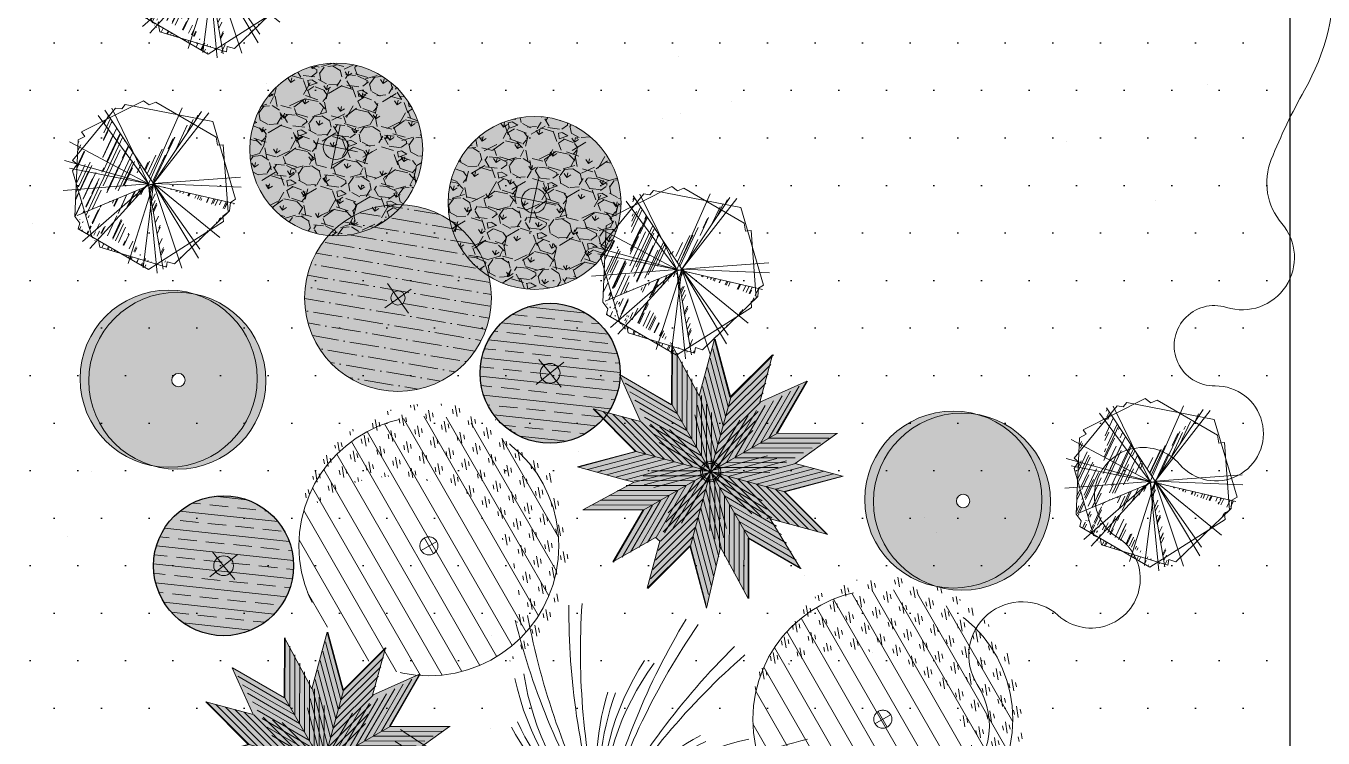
# Model space of a CAD drawing. Header units: metres. Extents: x 16.9 to 32.2, y 6.4 to 18.1.
# Drawn here: x 22.757 to 27.019, y 11.042 to 13.383 of the extents above; entities that cross this region are included whole.
import ezdxf

# ---------------------------------------------------------------- set-up
doc = ezdxf.new("R2010")
doc.units = ezdxf.units.M
doc.header["$MEASUREMENT"] = 0
doc.linetypes.add('ARBOLADO$0$DASHED2', pattern=[0.375, 0.25, -0.125])
for name, color, linetype in [('AG-TRANSPORT', 8, 'Continuous'), ('P.PALMA', 135, 'Continuous'), ('vegetacion Canteros', 253, 'Continuous')]:
    doc.layers.add(name, color=color, linetype=linetype)
doc.layers.add('Auxiliar', color=45, linetype='Continuous', plot=False)
doc.layers.add('Bloques vegetacion', color=7, linetype='Continuous', lineweight=5)

# ---------------------------------------------------------------- blocks, each defined once
blk = doc.blocks.new('Panicum')
at = {"layer": 'Bloques vegetacion', "lineweight": 5, "true_color": 0x5e762d}
h = blk.add_hatch(dxfattribs=at)
h.set_pattern_fill('GOST_GLASS', color=77, scale=0.0242217934268993, angle=25)
h.set_pattern_definition([(69.99999999999994, (3942.367858865039, 1755.615188993603), (0.1862722908295845, 0.08686019571591035), [0.1211089671344966, -0.1695525539882951]), (69.99999999999994, (3942.414426928911, 1755.636904037913), (0.1862722908295845, 0.08686019571591035), [0.0484435868537986, -0.2422179342689931]), (69.99999999999994, (3942.346143817875, 1755.661757057476), (0.1862722908295845, 0.08686019571591035), [0.0484435868537986, -0.2422179342689931])])
edge = h.paths.add_edge_path()
edge.add_arc((3942.371211576842, 1757.141910168416), 0.01328897156895428, 255.386764281719, 284.3615905254169, ccw=False)
edge.add_arc((3942.378044658068, 1755.608340151533), 1.520745043098571, 90.38376406029795, 180.5561672989142)
edge.add_arc((3942.293857761888, 1755.551688383225), 1.437097166300651, 178.3296384564556, 322.8140084693816)
edge.add_arc((3942.986322692375, 1755.940741778142), 1.336548460761641, 117.24248925186251, 289.78627328346886, ccw=False)
h = blk.add_hatch(dxfattribs=at)
h.set_pattern_fill('ANSI31', color=77, scale=0.063741561649735, angle=45)
h.set_pattern_definition([(90, (3942.367858865039, 1755.615188993603), (-0.2023794582379087, 5.10341461796392e-17), [])])
edge = h.paths.add_edge_path()
edge.add_arc((3942.367858865039, 1755.615188993603), 1.394346661090072, 0, 360)
at = {"layer": 'Bloques vegetacion', "linetype": 'ARBOLADO$0$DASHED2', "lineweight": 5, "ltscale": 10, "true_color": 0x5e762d}
h = blk.add_hatch(color=77, dxfattribs=at)
h.dxf.hatch_style = 1
edge = h.paths.add_edge_path()
edge.add_arc((3942.367858865039, 1755.615188993603), 0.09686213419674858, -2.544443745170813e-14, 360)
at = {"layer": 'Bloques vegetacion', "color": 77, "linetype": 'ARBOLADO$0$DASHED2', "lineweight": 5, "ltscale": 10, "true_color": 0x5e762d}
for points in [[(3942.367858863897, 1755.712051127687), (3942.367858865039, 1755.518326858663)], [(3942.464720997696, 1755.615188993032), (3942.270996730099, 1755.615188993318)]]:
    blk.add_lwpolyline(points, dxfattribs=at)
for radius in [1.394346661090072, 0.09686213419674858]:
    blk.add_circle((3942.367858865039, 1755.615188993603), radius, dxfattribs=at)
blk = doc.blocks.new('eragrostis.')
at = {"lineweight": 5, "true_color": 0x8ca72a, "transparency": 33554495}
h = blk.add_hatch(color=65, dxfattribs=at)
h.dxf.hatch_style = 1
h.paths.add_polyline_path([(47.9538485847498, 17.64802955114691), (48.1251703190992, 17.54911690170231), (47.9538485847498, 17.45020425225758), (48.12177494811186, 17.43275996465098), (48.00814239138561, 17.31912740792471), (48.19922695667636, 17.37032836288035), (48.14802600172028, 17.17924379758974), (48.28438506979201, 17.31560286566134), (48.27910284605318, 17.12494999095393), (48.37801549549803, 17.29627172530335), (48.47692814494288, 17.12494999095393), (48.49437243254898, 17.29287635431601), (48.60800498927573, 17.17924379758974), (48.5568040343197, 17.37032836288035), (48.74788859961045, 17.31912740792471), (48.6342560428842, 17.43275996465098), (48.61152953153872, 17.45548647599631), (48.80218240624626, 17.45020425225758), (48.63086067189686, 17.54911690170231), (48.80218240624626, 17.64802955114691), (48.64148170339666, 17.64802955114691), (48.6342560428842, 17.66547383875338), (48.74788859961045, 17.77910639547978), (48.5568040343197, 17.72790544052411), (48.61184792767491, 17.93333204717075), (48.471645921204, 17.78263093774312), (48.47692814494288, 17.97328381245044), (48.37801549549803, 17.80196207810101), (48.27910284605318, 17.97328381245044), (48.28438506979201, 17.78263093774312), (48.14802600172028, 17.91899000581475), (48.19922695667636, 17.72790544052411), (48.00814239138561, 17.77910639547978), (48.12177494811186, 17.66547383875338)])
at = {"color": 65, "lineweight": 5, "true_color": 0x8ca72a}
for p, q in [((48.37617957553385, 17.80337082903683), (48.27726692608901, 17.97469256338626)), ((48.37617957553385, 17.77123068846694), (48.27726692608901, 17.94255242281637)), ((48.37617957553385, 17.80337082903683), (48.47509222497871, 17.97469256338626)), ((48.37617957553385, 17.77123068846694), (48.47509222497871, 17.94255242281637)), ((48.19739103671218, 17.72931419145993), (48.14619008175611, 17.92039875675057)), ((48.37617957553385, 17.73909054789707), (48.27726692608901, 17.9104122822465)), ((48.37617957553385, 17.73909054789707), (48.47509222497871, 17.9104122822465)), ((48.55496811435553, 17.72931419145993), (48.60616906931156, 17.92039875675057)), ((48.22011754805711, 17.70658768011472), (48.16891659310159, 17.89767224540524)), ((48.24284405940259, 17.68386116876952), (48.19164310444677, 17.87494573406003)), ((48.37617957553385, 17.70695040732718), (48.27726692608901, 17.87827214167661)), ((48.37617957553385, 17.70695040732718), (48.47509222497871, 17.87827214167661)), ((48.50951509166512, 17.68386116876952), (48.56071604662095, 17.87494573406003)), ((48.53224160301055, 17.70658768011472), (48.58344255796612, 17.89767224540524)), ((48.26557057074751, 17.66113465742419), (48.2143696157922, 17.85221922271471)), ((48.288297082093, 17.63840814607886), (48.23709612713743, 17.8294927113695)), ((48.37617957553385, 17.67481026675732), (48.27726692608901, 17.84613200110672)), ((48.37617957553385, 17.64267012618743), (48.27726692608901, 17.81399186053673)), ((48.37617957553385, 17.67481026675732), (48.47509222497871, 17.84613200110672)), ((48.37617957553385, 17.64267012618743), (48.47509222497871, 17.81399186053673)), ((48.46406206897472, 17.63840814607886), (48.51526302393024, 17.8294927113695)), ((48.48678858032014, 17.66113465742419), (48.53798953527546, 17.85221922271471)), ((48.19739103671218, 17.72931419145993), (48.00630647142144, 17.7805151464156)), ((48.31102359343823, 17.61568163473366), (48.25982263848291, 17.80676620002415)), ((48.37617957553385, 17.61052998561744), (48.27726692608901, 17.78185171996684)), ((48.33375010478365, 17.59295512338845), (48.28254914982784, 17.78403968867894)), ((48.37617957553385, 17.55052565263813), (48.37617957553385, 17.80337082903683)), ((48.37617957553385, 17.61052998561744), (48.47509222497871, 17.78185171996684)), ((48.41860904628406, 17.59295512338845), (48.46981000123983, 17.78403968867894)), ((48.44133555762949, 17.61568163473366), (48.49253651258481, 17.80676620002415)), ((48.55496811435553, 17.72931419145993), (48.74605267964628, 17.7805151464156)), ((48.22011754805711, 17.70658768011472), (48.02903298276637, 17.75778863507027)), ((48.24284405940259, 17.68386116876952), (48.05175949411185, 17.73506212372506)), ((48.37617957553385, 17.55052565263813), (48.19739103671218, 17.72931419145993)), ((48.37617957553385, 17.57838984504755), (48.27726692608901, 17.74971157939697)), ((48.35647661612884, 17.5702286120431), (48.30527566117332, 17.76131317733364)), ((48.37920312747431, 17.54750210069779), (48.32800217251825, 17.73858666598841)), ((48.3731560235934, 17.54750210069779), (48.42435697854942, 17.73858666598841)), ((48.37617957553385, 17.57838984504755), (48.47509222497871, 17.74971157939697)), ((48.37617957553385, 17.55052565263813), (48.55496811435553, 17.72931419145993)), ((48.39588253493883, 17.5702286120431), (48.4470834898944, 17.76131317733364)), ((48.50951509166512, 17.68386116876952), (48.70059965695587, 17.73506212372506)), ((48.53224160301055, 17.70658768011472), (48.72332616830135, 17.75778863507027)), ((48.26557057074751, 17.66113465742419), (48.07448600545703, 17.71233561237986)), ((48.288297082093, 17.63840814607886), (48.09721251680246, 17.68960910103453)), ((48.37617957553385, 17.54624970447766), (48.27726692608901, 17.71757143882696)), ((48.37617957553385, 17.54624970447766), (48.47509222497871, 17.71757143882696)), ((48.46406206897472, 17.63840814607886), (48.65514663426526, 17.68960910103453)), ((48.48678858032014, 17.66113465742419), (48.67787314561069, 17.71233561237986)), ((48.12333439913503, 17.55052565263813), (47.95201266478563, 17.64943830208273)), ((48.15547453970466, 17.55052565263813), (47.98415280535572, 17.64943830208273)), ((48.18761468027501, 17.55052565263813), (48.01629294592536, 17.64943830208273)), ((48.2197548208449, 17.55052565263813), (48.0484330864955, 17.64943830208273)), ((48.25189496141479, 17.55052565263813), (48.08057322706514, 17.64943830208273)), ((48.28403510198468, 17.55052565263813), (48.11271336763523, 17.64943830208273)), ((48.31102359343823, 17.61568163473366), (48.11993902814768, 17.6668825896892)), ((48.33375010478365, 17.59295512338845), (48.14266553949317, 17.644156078344)), ((48.31617524255457, 17.55052565263813), (48.14485350820487, 17.64943830208273)), ((48.34831538312441, 17.55052565263813), (48.17699364877501, 17.64943830208273)), ((48.3804555236943, 17.55052565263813), (48.20913378934465, 17.64943830208273)), ((48.37190362737341, 17.55052565263813), (48.54322536172307, 17.64943830208273)), ((48.40404376794331, 17.55052565263813), (48.57536550229266, 17.64943830208273)), ((48.41860904628406, 17.59295512338845), (48.60969361157455, 17.644156078344)), ((48.43618390851314, 17.55052565263813), (48.6075056428628, 17.64943830208273)), ((48.44133555762949, 17.61568163473366), (48.63242012292003, 17.6668825896892)), ((48.46832404908304, 17.55052565263813), (48.63964578343248, 17.64943830208273)), ((48.50046418965292, 17.55052565263813), (48.67178592400258, 17.64943830208273)), ((48.53260433022282, 17.55052565263813), (48.70392606457222, 17.64943830208273)), ((48.5647444707927, 17.55052565263813), (48.73606620514236, 17.64943830208273)), ((48.59688461136304, 17.55052565263813), (48.768206345712, 17.64943830208273)), ((48.62902475193269, 17.55052565263813), (48.80034648628209, 17.64943830208273)), ((48.35647661612884, 17.5702286120431), (48.16539205083809, 17.62142956699879)), ((48.39588253493883, 17.5702286120431), (48.58696710022962, 17.62142956699879)), ((48.37920312747431, 17.54750210069779), (48.18811856218358, 17.59870305565346)), ((48.3731560235934, 17.54750210069779), (48.56424058888414, 17.59870305565346)), ((48.12333439913503, 17.55052565263813), (47.95201266478563, 17.4516130031934)), ((48.15547453970466, 17.55052565263813), (47.98415280535572, 17.4516130031934)), ((48.18761468027501, 17.55052565263813), (48.01629294592536, 17.4516130031934)), ((48.2197548208449, 17.55052565263813), (48.0484330864955, 17.4516130031934)), ((48.25189496141479, 17.55052565263813), (48.08057322706514, 17.4516130031934)), ((48.28403510198468, 17.55052565263813), (48.11271336763523, 17.4516130031934)), ((48.37617957553385, 17.55052565263813), (48.12333439913503, 17.55052565263813)), ((48.31617524255457, 17.55052565263813), (48.14485350820487, 17.4516130031934)), ((48.35647661612884, 17.530822693233), (48.16539205083809, 17.47962173827733)), ((48.34831538312441, 17.55052565263813), (48.17699364877501, 17.4516130031934)), ((48.37920312747431, 17.55354920457833), (48.18811856218358, 17.50234824962266)), ((48.37617957553385, 17.55052565263813), (48.19739103671218, 17.37173711381617)), ((48.3804555236943, 17.55052565263813), (48.20913378934465, 17.4516130031934)), ((48.37617957553385, 17.55480160079859), (48.27726692608901, 17.38347986644904)), ((48.37617957553385, 17.52266146022858), (48.27726692608901, 17.35133972587918)), ((48.35647661612884, 17.530822693233), (48.30527566117332, 17.33973812794251)), ((48.37920312747431, 17.55354920457833), (48.32800217251825, 17.36246463928772)), ((48.37190362737341, 17.55052565263813), (48.54322536172307, 17.4516130031934)), ((48.3731560235934, 17.55354920457833), (48.42435697854942, 17.36246463928772)), ((48.3731560235934, 17.55354920457833), (48.56424058888414, 17.50234824962266)), ((48.37617957553385, 17.55480160079859), (48.47509222497871, 17.38347986644904)), ((48.37617957553385, 17.55052565263813), (48.37617957553385, 17.29768047623917)), ((48.37617957553385, 17.55052565263813), (48.62902475193269, 17.55052565263813)), ((48.37617957553385, 17.55052565263813), (48.55496811435553, 17.37173711381617)), ((48.37617957553385, 17.52266146022858), (48.47509222497871, 17.35133972587918)), ((48.39588253493883, 17.530822693233), (48.4470834898944, 17.33973812794251)), ((48.39588253493883, 17.530822693233), (48.58696710022962, 17.47962173827733)), ((48.40404376794331, 17.55052565263813), (48.57536550229266, 17.4516130031934)), ((48.43618390851314, 17.55052565263813), (48.6075056428628, 17.4516130031934)), ((48.46832404908304, 17.55052565263813), (48.63964578343248, 17.4516130031934)), ((48.50046418965292, 17.55052565263813), (48.67178592400258, 17.4516130031934)), ((48.53260433022282, 17.55052565263813), (48.70392606457222, 17.4516130031934)), ((48.5647444707927, 17.55052565263813), (48.73606620514236, 17.4516130031934)), ((48.59688461136304, 17.55052565263813), (48.768206345712, 17.4516130031934)), ((48.62902475193269, 17.55052565263813), (48.80034648628209, 17.4516130031934)), ((48.31102359343823, 17.4853696705426), (48.11993902814768, 17.4341687155868)), ((48.33375010478365, 17.5080961818878), (48.14266553949317, 17.45689522693213)), ((48.31102359343823, 17.4853696705426), (48.25982263848291, 17.29428510525183)), ((48.37617957553385, 17.49052131965869), (48.27726692608901, 17.31919958530929)), ((48.33375010478365, 17.5080961818878), (48.28254914982784, 17.31701161659716)), ((48.37617957553385, 17.49052131965869), (48.47509222497871, 17.31919958530929)), ((48.41860904628406, 17.5080961818878), (48.46981000123983, 17.31701161659716)), ((48.41860904628406, 17.5080961818878), (48.60969361157455, 17.45689522693213)), ((48.44133555762949, 17.4853696705426), (48.49253651258481, 17.29428510525183)), ((48.44133555762949, 17.4853696705426), (48.63242012292003, 17.4341687155868)), ((48.26557057074751, 17.43991664785193), (48.07448600545703, 17.38871569289627)), ((48.288297082093, 17.46264315919726), (48.09721251680246, 17.4114422042416)), ((48.26557057074751, 17.43991664785193), (48.2143696157922, 17.24883208256142)), ((48.288297082093, 17.46264315919726), (48.23709612713743, 17.27155859390663)), ((48.37617957553385, 17.45838117908882), (48.27726692608901, 17.2870594447394)), ((48.37617957553385, 17.45838117908882), (48.47509222497871, 17.2870594447394)), ((48.46406206897472, 17.46264315919726), (48.51526302393024, 17.27155859390663)), ((48.46406206897472, 17.46264315919726), (48.65514663426526, 17.4114422042416)), ((48.48678858032014, 17.43991664785193), (48.67787314561069, 17.38871569289627)), ((48.48678858032014, 17.43991664785193), (48.53798953527546, 17.24883208256142)), ((48.22011754805711, 17.39446362516153), (48.02903298276637, 17.34326267020574)), ((48.24284405940259, 17.41719013650673), (48.05175949411185, 17.36598918155106)), ((48.22011754805711, 17.39446362516153), (48.16891659310159, 17.20337905987076)), ((48.24284405940259, 17.41719013650673), (48.19164310444677, 17.22610557121609)), ((48.37617957553385, 17.42624103851881), (48.27726692608901, 17.25491930416951)), ((48.37617957553385, 17.39410089794894), (48.27726692608901, 17.22277916359952)), ((48.37617957553385, 17.42624103851881), (48.47509222497871, 17.25491930416951)), ((48.37617957553385, 17.39410089794894), (48.47509222497871, 17.22277916359952)), ((48.50951509166512, 17.41719013650673), (48.70059965695587, 17.36598918155106)), ((48.50951509166512, 17.41719013650673), (48.56071604662095, 17.22610557121609)), ((48.53224160301055, 17.39446362516153), (48.72332616830135, 17.34326267020574)), ((48.53224160301055, 17.39446362516153), (48.58344255796612, 17.20337905987076)), ((48.19739103671218, 17.37173711381617), (48.00630647142144, 17.32053615886053)), ((48.19739103671218, 17.37173711381617), (48.14619008175611, 17.18065254852556)), ((48.37617957553385, 17.36196075737905), (48.27726692608901, 17.19063902302963)), ((48.37617957553385, 17.36196075737905), (48.47509222497871, 17.19063902302963)), ((48.55496811435553, 17.37173711381617), (48.74605267964628, 17.32053615886053)), ((48.55496811435553, 17.37173711381617), (48.60616906931156, 17.18065254852556)), ((48.37617957553385, 17.32982061680906), (48.27726692608901, 17.15849888245976)), ((48.37617957553385, 17.32982061680906), (48.47509222497871, 17.15849888245976)), ((48.37617957553385, 17.29768047623917), (48.27726692608901, 17.12635874188975)), ((48.37617957553385, 17.29768047623917), (48.47509222497871, 17.12635874188975))]:
    blk.add_line(p, q, dxfattribs=at)
blk.add_lwpolyline([(47.9538485847498, 17.64802955114691), (48.1251703190992, 17.54911690170231), (47.9538485847498, 17.45020425225758), (48.12177494811186, 17.43275996465098), (48.00814239138561, 17.31912740792471), (48.19922695667636, 17.37032836288035), (48.14802600172028, 17.17924379758974), (48.28438506979201, 17.31560286566134), (48.27910284605318, 17.12494999095393), (48.37801549549803, 17.29627172530335), (48.47692814494288, 17.12494999095393), (48.49437243254898, 17.29287635431601), (48.60800498927573, 17.17924379758974), (48.5568040343197, 17.37032836288035), (48.74788859961045, 17.31912740792471), (48.6342560428842, 17.43275996465098), (48.61152953153872, 17.45548647599631), (48.80218240624626, 17.45020425225758), (48.63086067189686, 17.54911690170231), (48.80218240624626, 17.64802955114691), (48.64148170339666, 17.64802955114691), (48.6342560428842, 17.66547383875338), (48.74788859961045, 17.77910639547978), (48.5568040343197, 17.72790544052411), (48.61184792767491, 17.93333204717075), (48.471645921204, 17.78263093774312), (48.47692814494288, 17.97328381245044), (48.37801549549803, 17.80196207810101), (48.27910284605318, 17.97328381245044), (48.28438506979201, 17.78263093774312), (48.14802600172028, 17.91899000581475), (48.19922695667636, 17.72790544052411), (48.00814239138561, 17.77910639547978), (48.12177494811186, 17.66547383875338), (47.9538485847498, 17.64802955114691)], dxfattribs=at)
at = {"layer": 'Auxiliar', "color": 65, "lineweight": 5, "true_color": 0x8ca72a}
for points in [[(48.37617957553385, 17.62903212760767), (48.37617957553385, 17.47201917766858)], [(48.45468605050338, 17.5505256526381), (48.29767310056429, 17.5505256526381)]]:
    blk.add_lwpolyline(points, dxfattribs=at)
at = {"layer": 'P.PALMA', "color": 65, "lineweight": 5, "true_color": 0x8ca72a}
for points in [[(48.37617957553385, 17.62903212760769), (48.37617957553385, 17.47201917766861)], [(48.45468605050343, 17.55052565263813), (48.29767310056429, 17.55052565263813)]]:
    blk.add_lwpolyline(points, dxfattribs=at)
for radius in [0.03317521608934235, 0.02704054952936971]:
    blk.add_circle((48.37617957553385, 17.55052565263813), radius, dxfattribs=at)
blk = doc.blocks.new('Salvia farinácea')
at = {"lineweight": 5, "true_color": 0x93278f, "transparency": 33554470}
h = blk.add_hatch(color=217, dxfattribs=at)
h.dxf.hatch_style = 1
h.paths.add_polyline_path([(3600.242586741799, 1739.515457079313, 1), (3599.384696546176, 1739.515457079313, 1)])
at = {"layer": 'Bloques vegetacion', "lineweight": 5, "true_color": 0x93278f}
h = blk.add_hatch(dxfattribs=at)
h.set_pattern_fill('GRAVEL', color=217, scale=0.01, angle=138.2262794862488)
h.set_pattern_definition([(6.239066986248813, (-0.3056009267632653, -0.06759562087467917), (3.038339714694783, 0.3511577681164912), [0.034172144, -3.3830483639565]), (323.1960204862488, (-0.2716311204498233, -0.0638818816502269), (-2.442354814762561, 1.841120028353752), [0.058640472, -5.8054048893524]), (270.7367265862488, (-0.2246783096833303, -0.09901215863640939), (-0.03294916133777814, 3.775837702122026), [0.04134815200000001, -4.093472279409999]), (45.49996848624871, (-0.1084980855595001, -0.1176478534862553), (-3.573676161347183, -3.619358326253144), [0.05340045200000001, -5.2866437425738]), (71.05993366624877, (-0.07106920013703137, -0.07955998486602785), (-1.083405898258309, -3.119204331174574), [0.05236337000000001, -5.1839807745344]), (135.4999684862488, (-0.05407313052571296, -0.03003157263862833), (3.619358326253144, -3.573676161347184), [0.05340045200000001, -5.2866437425738]), (175.9205199562488, (-0.09216099914594042, 0.007397312783840419), (4.154694772942832, -0.3054756024300891), [0.07061936599999999, -6.991311531424701]), (210.4816078562488, (-0.1626013817502772, 0.01242118564794081), (-5.048672136152438, -2.982941109314337), [0.066671952, -6.6005256601905]), (259.6558451062488, (-0.2200587599015631, -0.02139895769859361), (-0.684332673126766, -3.816270010427896), [0.05358129999999999, -5.3045545698712]), (313.4626377862488, (-0.229679849638236, -0.07410945601039948), (-1.914501507747427, 2.050764729761075), [0.061171328, -2.997393695]), (0.6237172862488016, (-0.1876012487689358, -0.1185089982251806), (4.134478618806903, 0.05316531414892189), [0.07910779200000001, -7.8316772512177]), (277.0403543162488, (-0.294340211788065, 0.05176668933355741), (0.3107254599331639, -2.321057881343716), [0.02700045399999999, -2.6730565824344]), (309.6955138862488, (-0.2910307956459459, 0.02496970135359441), (-2.124146198031916, 2.578618027042508), [0.051368198, -5.085463899704]), (3.226279486248735, (-0.2582214600052444, -0.01455563096399397), (0.1692123812786621, 0.1894285353953222), [0.035920934, -0.3232893108428]), (341.4248699962488, (-0.2652669482810106, -0.0491319219009357), (-1.28556743950029, 0.4672048356921022), [0.019344132, -1.915062236889399]), (70.02768897624878, (-0.2469305793649799, -0.05529393252858182), (-0.3182086083891959, -0.7374979874867572), [0.027356562, -1.340475299]), (169.1900360162488, (-0.2375864826529275, -0.02958258373790555), (-0.9067103687385272, 0.1287800730785442), [0.044431966, -1.436629815291]), (299.7913306662488, (-0.2812298772773013, -0.02124929473168602), (-0.2096446895395875, 0.527853297941573), [0.032128714, -0.7710898116827999]), (154.6158198202488, (-0.1370620288357034, -0.1534371136701966), (-2.401922497789009, 1.12383820660054), [0.04500880000000001, -4.455882667253901]), (208.5724554262488, (-0.1777254989168374, -0.1341424356225919), (2.619050335693674, 1.406864364147273), [0.037759894, -3.73822156782]), (71.42486999624877, (-0.3150723535330305, -0.05913500181074688), (-0.4672048356924218, -1.285567439501237), [0.03868800999999999, -1.8957183588894]), (121.8367391562488, (-0.3027483322777383, -0.0224622639786855), (1.386648210275194, -2.260409418875299), [0.04500880000000001, -4.455882667254]), (117.6702342662488, (-0.03215035244294277, -0.03599142172510784), (0.6087179144192054, -1.224918977183846), [0.04340351999999999, -2.126773431310601]), (73.00142008624881, (-0.0523061752294727, 0.00244827140319381), (-0.914193515503337, -2.929775796236098), [0.036367212, -3.600359338072]), (205.0276889762487, (-0.1477542576083374, 0.131985657397344), (-1.22491897714562, -0.6087179144961848), [0.03868801, -1.8957183588894]), (155.5803041262488, (-0.1828097031110661, 0.1156184053187201), (3.139420485346608, -1.442046814838379), [0.04257827400000001, -4.21523759802]), (207.6702342662488, (-0.05493427526463827, 0.04907159057080738), (1.22491897718808, 0.6087179144106989), [0.02170176, -2.148475191310601]), (239.5362119602488, (-0.1363885454846192, 0.1218329145206252), (-0.4874209897192748, -0.9269265228599178), [0.01295146, -1.2821994964526]), (304.1900360182488, (-0.1429548791945985, 0.1106693639380735), (-0.3990732249072397, 0.6970656792312002), [0.05236337000000001, -0.9949054589069001]), (324.2352854462488, (-0.1135297911794699, 0.06735546091257909), (-2.06349773531021, 1.502695277283047), [0.0485267, -4.8041364863337]), (81.91634701624882, (-0.2223573683378493, -0.01253401555232812), (-0.1489962271239193, -0.5480694520796213), [0.03663238799999999, -0.8791776359679999]), (131.3835060762488, (-0.2172061654160362, 0.0237343991974001), (-2.881860339333296, 3.2554675523767), [0.06395567599999999, -6.331600906503098]), (199.1716753862487, (-0.2594869278265028, 0.07172035057892075), (1.942200810541957, 0.6491502226220004), [0.026150824, -2.588939231811]), (228.2262794862488, (-0.2841874689113462, 0.06313240145727567), (0.02021615411665825, -0.3586409166739505), [0.01524, -0.23876]), (258.4827166462488, (-0.1148175919099231, 0.05828835722514702), (0.4267725275092796, 2.002849272851854), [0.035286696, -3.49339407732]), (186.2390669862488, (-0.1218630801856894, 0.02371206628820528), (-3.038339714695945, -0.3511577681058549), [0.068344288, -3.3488762199565]), (138.2262794862488, (-0.1898026928125734, 0.0162845878393007), (-0.3586409166739505, -0.02021615411665825), [0.06604, -0.18796]), (103.5311259862488, (-0.2390541120153525, 0.0602798069717487), (-0.7097986866357842, 3.018123560169461), [0.040160956, -3.975931672414]), (32.28088358624868, (-0.248450707301664, 0.09932598472355007), (0.8662780604996365, 0.5885017603177296), [0.03698290799999999, -1.8121650038772]), (345.8722548462488, (-0.2171838325068413, 0.1190774844277468), (5.291265985205042, -1.320749890710643), [0.06021451, -5.9612464422938]), (313.6523582262488, (-0.1587904781331763, 0.1043800232527146), (2.293358578860258, -2.389189492017587), [0.063702946, -6.306584645624])])
edge = h.paths.add_edge_path()
edge.add_arc((3599.813641643987, 1739.515457079313), 0.4289450978118172, 0, 360)
at = {"layer": 'Bloques vegetacion', "lineweight": 5, "true_color": 0xd19cc7}
h = blk.add_hatch(dxfattribs=at)
h.set_pattern_fill('GRASS', color=9, scale=0.005, angle=138.2262794862488)
h.set_pattern_definition([(228.2262794862488, (0, 0), (0.007147489831849749, -0.1267987120804588), [0.0238125, -0.1557926224]), (183.2262794862488, (0, 0), (0.007147489832700707, -0.126798712095555), [0.0238125, -0.1031875]), (273.2262794862488, (0, 0), (0.126798712095555, 0.007147489832700693), [0.0238125, -0.1031875])])
edge = h.paths.add_edge_path()
edge.add_arc((3599.813641643987, 1739.515457079313), 0.4289450978118172, 138.2262794862488, 498.2262794862488)
at = {"color": 215, "lineweight": 5, "true_color": 0xa953a0}
blk.add_circle((3599.813641643987, 1739.515457079313), 0.4289450978117202, dxfattribs=at)
at = {"layer": 'Bloques vegetacion', "color": 215, "lineweight": 5, "true_color": 0xa953a0}
for points in [[(3599.810685509201, 1739.503995521822), (3599.728553038387, 1739.57736266758)], [(3599.884052654959, 1739.586127992637), (3599.810685509201, 1739.503995521822)], [(3599.810685509201, 1739.503995521822), (3599.737318363445, 1739.421863051008)], [(3599.892817980016, 1739.430628376065), (3599.810685509201, 1739.503995521822)]]:
    blk.add_lwpolyline(points, dxfattribs=at)
at = {"layer": 'Bloques vegetacion', "color": 217, "lineweight": 5, "true_color": 0x93278f}
blk.add_circle((3599.813641643987, 1739.515457079313), 0.4289450978118172, dxfattribs=at)
at = {"layer": 'Bloques vegetacion', "color": 215, "lineweight": 5, "true_color": 0xa953a0}
blk.add_circle((3599.810685509201, 1739.503995521822), 0.06127787111597389, dxfattribs=at)
blk = doc.blocks.new('Dietes')
at = {"lineweight": 5, "true_color": 0x7aafdf, "transparency": 33554470}
h = blk.add_hatch(color=143, dxfattribs=at)
h.dxf.hatch_style = 1
h.paths.add_polyline_path([(3736.323698699305, 1738.947054372236, 0.1926021917115837), (3736.193881286404, 1739.271561991844, 0.6407423781386092), (3735.417209508052, 1738.914313448745, 0.1926021917115836), (3735.547026920954, 1738.589805829137, 0.6407423781386095)])
h.paths.add_polyline_path([(3735.810767306868, 1738.947054372236, -1), (3735.881830401901, 1738.947054372236, -1)], flags=16)
h.paths.add_polyline_path([(3736.358206198296, 1738.914313448745, 0.2189604088053874), (3736.193881286404, 1739.271561991844, -0.1926021917116814), (3736.323698699305, 1738.947054372236, -0.6407423781389386), (3735.547026920954, 1738.589805829137, 0.6770051354087031)])
h.paths.add_polyline_path([(3736.193881286404, 1739.271561991844, 0.677005135408815), (3735.382702009061, 1738.947054372236, 0.2189604088053879), (3735.547026920954, 1738.589805829137, -0.1926021917116821), (3735.417209508052, 1738.914313448745, -0.6407423781390229)])
at = {"layer": 'Bloques vegetacion', "color": 253, "lineweight": 5, "true_color": 0x9898cc}
for centre, radius in [((3735.853200354183, 1738.947054372236), 0.4704983451217939), ((3735.887707853174, 1738.914313448745), 0.4704983451217939), ((3735.846298854385, 1738.947054372236), 0.03553154751683017)]:
    blk.add_circle(centre, radius, dxfattribs=at)
blk = doc.blocks.new('Pennisetum rupelli')
at = {"layer": 'Bloques vegetacion', "color": 52, "true_color": 0xd8ce18}
for centre, radius, start, end in [((1.884310924998194, 0.3100914392778379), 1.643127649430273, 164.0123130231918, 181.7779287418462), ((1.627596562945965, 1.13993558205817), 1.643127649430273, 194.6661985691621, 212.4296322772495), ((1.846332945672229, -0.09849113330868643), 1.643127649430273, 149.6661985691683, 167.4336630200097), ((1.365539541918323, 1.455701576523393), 1.643127649430273, 209.0123130231914, 226.7757307391921), ((0.8210281038873548, 0.4583984153579712), 0.6131089858007273, 162.0779112007102, 198.977006411659), ((1.441068991217618, -0.8668040202266295), 1.643127649430273, 119.0123130231972, 136.7846791386668), ((0.7996523477523415, 0.5378589738763184), 0.6244822469409063, 178.4075830641727, 206.5317939054181), ((0.7940833665765806, -0.01008065862179524), 0.6131089858007273, 117.0779112007011, 153.9916267798686), ((0.508816180302303, 0.808715951883497), 0.6131089858007273, 207.0779112006953, 243.9776198557763), ((0.8351555242252848, 0.06122138325977133), 0.6244822469409063, 133.4075830641701, 161.5441361373651), ((1.125302996751254, -1.128861041265229), 1.643127649430273, 104.6661985691668, 122.4409547854333), ((0.5972266549894225, 1.860965530979145), 1.643127649430273, 239.6661985691626, 257.4317377179881), ((0.4375141384211931, 0.8497881095322012), 0.6244822469409063, 223.4075830641885, 251.5352115472062), ((0.1886440824145403, 1.898943510304425), 1.643127649430273, 254.0123130231774, 271.7796810729657), ((0.5232263885694021, -0.3009168260716054), 0.6244822469409063, 88.40758306418553, 116.5635243043836), ((0.4437658300512831, -0.3222925822070752), 0.6131089858007273, 72.07791120072463, 109.0113259335553), ((-0.6412000603776625, 1.642229148252882), 1.643127649430273, 284.6661985691668, 302.4384512444093), ((-0.9569660548312435, 1.380172127223869), 1.643127649430273, 299.0123130231971, 316.7869596678177), ((0.04033710632230838, 0.8356606891942711), 0.6131089858007273, 252.0779112007246, 288.9930255477828), ((-0.03912345219581054, 0.814284933059258), 0.6244822469409063, 268.4075830641855, 296.5519040183108), ((-0.3099804302025325, 0.5234487656092196), 0.6131089858007273, 297.0779112007011, 334.0126052024651), ((-1.362230009298181, 0.6118592402963391), 1.643127649430273, 329.6661985691683, 347.4453225658502), ((-0.3510525878516933, 0.4521467237278812), 0.6244822469409063, 313.4075830641701, 341.5706011621616), ((-1.400207988612275, 0.2032766677196305), 1.643127649430273, 344.0123130231918, 1.792990954522637), ((-0.3369251675133068, 0.05496969162922477), 0.6131089858007273, 342.0779112007102, 19.0249743081211), ((-0.3155494113787501, -0.0244908668891224), 0.6244822469409063, 358.4075830641727, 26.5808415168222), ((-0.8814366055314914, -0.9423334695261534), 1.643127649430273, 29.01231302319145, 46.79475158735116), ((-0.02471324392871162, -0.2953478448956161), 0.6131089858007273, 27.07791120069531, 64.02447962576606), ((0.04658879795285494, -0.3364200025447769), 0.6244822469409063, 43.40758306418848, 71.57811125629416), ((-0.1131237186158311, -1.347597423991493), 1.643127649430273, 59.66619856917722, 77.44693800044448), ((0.2954588539722911, -1.385575403306729), 1.643127649430273, 74.01231302317746, 91.79151832812228)]:
    blk.add_arc(centre, radius, start, end, dxfattribs=at)
at = {"layer": 'Bloques vegetacion', "color": 67, "true_color": 0x6b7c41}
for centre, radius, start, end in [((1.884587284610722, 0.2125868399055663), 1.643127649430273, 160.6118197744687, 178.377834516504), ((1.677547093226283, 1.056196894458058), 1.643127649430273, 191.2657053204391, 209.0292411574515), ((1.822441110549159, -0.1930236858263495), 1.643127649430273, 146.2657053204441, 164.0336643334828), ((1.434681121070442, 1.386950828824824), 1.643127649430273, 205.6118197744643, 223.3751803844509), ((0.8319733905642318, 0.4237012801587122), 0.6131089858007273, 158.6774179519898, 195.5771652776961), ((0.5410902463035144, 0.7919208586863608), 0.6131089858007273, 203.6774179519764, 240.5764794560368), ((0.8153484707773863, 0.5042898361235028), 0.6244822469409063, 175.0070898154466, 203.1317351391139), ((1.372318243602598, -0.9359455993787489), 1.643127649430273, 115.6118197744789, 133.3847582762856), ((0.8225173943524906, 0.02638558330368279), 0.6244822469409063, 130.0070898154505, 158.1450187722044), ((0.7772882734618511, -0.04235472462323478), 0.6131089858007273, 113.6774179519823, 150.5926083003137), ((0.6917592075070859, 1.837073695773212), 1.643127649430273, 236.2657053204404, 254.0308786296804), ((0.4723499383770534, 0.8371499795765436), 0.6244822469409063, 220.0070898154546, 248.1338911305985), ((1.041564309233777, -1.178811571545775), 1.643127649430273, 101.2657053204392, 119.0410113780551), ((0.2861486817865834, 1.899219869833634), 1.643127649430273, 250.6118197744564, 268.3787167748317), ((0.4896572508994498, -0.3166129490971066), 0.6244822469409063, 85.00708981545958, 113.1644285546084), ((0.07503424152156735, 0.8466059757885129), 0.6131089858007273, 248.6774179519922, 285.5910582559885), ((0.4090686949346592, -0.3332378688839521), 0.6131089858007273, 68.6774179519922, 105.6121717562081), ((-0.5574613727775507, 1.692179678450792), 1.643127649430273, 281.2657053204392, 299.037385684164), ((-0.888215307133131, 1.449313706292213), 1.643127649430273, 295.6118197744788, 313.3859065742579), ((-0.005554314442766634, 0.8299810560016675), 0.6244822469409063, 265.0070898154596, 293.1499193824861), ((-0.2931853370056245, 0.5557228315275674), 0.6131089858007273, 293.6774179519824, 330.6107704222687), ((-1.338338174092476, 0.706391792731367), 1.643127649430273, 326.2657053204441, 344.0444017649698), ((-0.3384144578967204, 0.4869825236011063), 0.6244822469409063, 310.0070898154505, 338.1688927321474), ((-1.400484348141712, 0.3007812670083538), 1.643127649430273, 340.6118197744686, 358.3921680940664), ((-0.3478704541080052, 0.08966682674562038), 0.6131089858007273, 338.6774179519899, 15.62396318921025), ((-0.3312455343211597, 0.009078270780829845), 0.6244822469409063, 355.0070898154466, 23.18000705766892), ((-0.9505781846000626, -0.8735827219111324), 1.643127649430273, 25.61181977446429, 43.39430299970739), ((-0.0569873098472878, -0.278552751781115), 0.6131089858007273, 23.67741795197638, 60.62450102006375), ((0.01175299807962977, -0.3237818726722109), 0.6244822469409063, 40.00708981545463, 68.17828509202376), ((-0.2076562710508591, -1.323705588868652), 1.643127649430273, 56.26570532045489, 74.04674374412775), ((0.1979542546833395, -1.385851762919714), 1.643127649430273, 70.61181977445638, 88.39142662156992)]:
    blk.add_arc(centre, radius, start, end, dxfattribs=at)
blk = doc.blocks.new('Santolina')
at = {"lineweight": 5, "true_color": 0x6e938b, "transparency": 33554470}
h = blk.add_hatch(color=252, dxfattribs=at)
h.dxf.hatch_style = 1
h.paths.add_polyline_path([(0.5903009094277545, 0.005442070382741804, 1), (-0.6043960360389642, 0.005442070382741804, 1)])
at = {"layer": 'Bloques vegetacion', "lineweight": 5, "true_color": 0x6e938b}
h = blk.add_hatch(dxfattribs=at)
h.set_pattern_fill('ANSI36', color=252, scale=0.6)
h.set_pattern_definition([(45, (0, 0), (0.0397747564417433, 0.1458407736197254), [0.1875, -0.0375, 0, -0.0375])])
h.paths.add_polyline_path([(-0.6043960360389642, 0.005442070382741804, 1), (0.5903009094277545, 0.005442070382741804, 1)])
h.paths.add_polyline_path([(-0.05277395616844688, 0.006849779421827407), (-0.009913177567341336, 0.006849779421827407), (-0.009913177567341336, 0.05110028874360895, 0.3870984589739677)], flags=16)
at = {"layer": 'Bloques vegetacion', "color": 252, "lineweight": 5, "true_color": 0x6e938b}
for points in [[(-0.009913177567341336, 0.1095624071770089), (-0.009913177567341336, -0.09586284833335412)], [(-0.1248925092581885, 0.006849779421827407), (0.1068063190277826, 0.006849779421827407)]]:
    blk.add_lwpolyline(points, dxfattribs=at)
for radius in [0.5973484727333593, 0.0457480562317755]:
    blk.add_circle((-0.007047563305604854, 0.005442070382741804), radius, dxfattribs=at)
blk = doc.blocks.new('Poas iridifolia')
at = {"lineweight": 5, "true_color": 0xf8f6b0, "transparency": 33554495}
h = blk.add_hatch(color=51, dxfattribs=at)
h.dxf.hatch_style = 1
edge = h.paths.add_edge_path()
edge.add_arc((-0.0003490710059850244, 0.001560575933353903), 0.26, 0, 360)
at = {"layer": 'Bloques vegetacion', "lineweight": 5, "true_color": 0xf8f6b0, "transparency": 33554687}
h = blk.add_hatch(dxfattribs=at)
h.set_pattern_fill('JIS_STN_1E', color=51, scale=0.0686, angle=99.00000000000001)
h.set_pattern_definition([(144, (0, 0), (-0.04032206830726365, -0.05549856581412139), []), (144, (-0.007565640032740693, 0.04776757121620264), (-0.04032206830726365, -0.05549856581412139), [0.0686, -0.0343])])
edge = h.paths.add_edge_path()
edge.add_arc((-0.0003490710059850244, 0.001560575933353903), 0.26, 0, 360)
at = {"color": 55, "true_color": 0x999b37, "transparency": 33554687}
blk.add_circle((-0.0003490710059850244, 0.001560575933353903), 0.26, dxfattribs=at)
at = {"layer": 'Bloques vegetacion', "color": 55, "lineweight": 5, "true_color": 0x999b37, "transparency": 33554687}
for points in [[(-0.0003490710059850244, 0.001560575933353903), (-0.01055640441381911, 0.06681512284935565)], [(-0.0003490710059850244, 0.001560575933353903), (-0.06560361792162439, -0.008646757474402023)], [(0.06490547590965434, 0.01176790934110983), (-0.0003490710059850244, 0.001560575933353903)], [(0.009858262401792217, -0.0636939709823352), (-0.0003490710059850244, 0.001560575933353903)]]:
    blk.add_lwpolyline(points, dxfattribs=at)
blk.add_circle((-0.0003490710059850244, 0.001560575933353903), 0.03675026690199535, dxfattribs=at)
blk = doc.blocks.new('Festuca')
at = {"lineweight": 5, "true_color": 0x136734, "transparency": 33554495}
h = blk.add_hatch(dxfattribs=at)
h.set_pattern_fill('AR-RROOF', color=116, scale=0.06870370645703062, angle=35)
h.set_pattern_definition([(35, (0, 0), (0.08440649239418441, 0.1429738012447178), [1.030555596855459, -0.1374074129140612, 0.3435185322851531, -0.06870370645703061]), (35, (0.05514736596382891, 0.08055047085851726), (-0.108689861655771, 0.03544395240696292), [0.2061111193710919, -0.0226722231308201, 0.4122222387421837, -0.05152777984277297]), (35, (-0.005356412249418456, 0.06754037791219732), (0.2662470901252383, 0.2426222846597263), [0.5496296516562449, -0.09618518903984286, 0.2748148258281224, -0.06870370645703061])])
edge = h.paths.add_edge_path()
edge.add_line((19.82957446029832, 10.20932706005783), (19.35847255311046, 10.64672739604248))
edge.add_line((19.95705041231622, 10.81034899288625), (19.41475574045717, 10.674096550787))
edge.add_line((19.7967161266688, 10.22551085723194), (19.83717446065339, 9.583935309001845))
edge.add_line((20.35096012484109, 10.38523661625618), (20.38253798603773, 10.34533428296686))
edge.add_line((20.36783285417368, 10.43325476936229), (20.35096012484109, 10.38523661625618))
edge.add_line((20.26346432178343, 9.84997040888652), (20.38253798603773, 10.34533428296686))
edge.add_line((19.7967161266688, 10.22551085723194), (20.1702626837905, 10.72097144147028))
edge.add_line((19.7967161266688, 10.22551085723194), (20.24909096211013, 10.64061260654762))
edge.add_line((19.7967161266688, 10.22551085723194), (20.39740989730672, 10.1491172755068))
edge.add_line((20.36783285417368, 10.43325476936229), (20.01962600391471, 10.80266903154438))
edge.add_line((19.7967161266688, 10.22551085723194), (19.19008871497545, 9.977884237477838))
edge.add_line((19.7967161266688, 10.22551085723194), (19.25451096882807, 10.56706763586044))
edge.add_line((19.7967161266688, 10.22551085723194), (19.22209919398802, 10.5017365024255))
edge.add_line((19.7967161266688, 10.22551085723194), (19.57258080861675, 10.80793943069489))
edge.add_line((19.7967161266688, 10.22551085723194), (19.74237046065855, 10.81069023546411))
edge.add_line((19.7967161266688, 10.22551085723194), (19.78443885866454, 10.86134095763759))
edge.add_line((19.7967161266688, 10.22551085723194), (19.92604848468136, 10.86578465447201))
edge.add_line((19.7967161266688, 10.22551085723194), (19.23059474518641, 9.944935254978418))
edge.add_line((20.43803239012232, 10.2386312218166), (20.1422628027226, 10.75091915636767))
edge.add_line((20.11599838801749, 9.67481414000872), (20.41544229129249, 10.14702340283202))
edge.add_line((19.82957446029832, 10.20932706005783), (19.89983927034928, 9.592819900862196))
edge.add_line((19.82957446029832, 10.20932706005783), (19.7873427575837, 9.596816703156492))
edge.add_line((19.82957446029832, 10.20932706005783), (19.34136142387979, 9.85111341363563))
edge.add_line((19.82957446029832, 10.20932706005783), (20.09898359370163, 10.80659959271566))
edge.add_line((19.82957446029832, 10.20932706005783), (20.45795305247157, 10.334976616821))
edge.add_line((19.82957446029832, 10.20932706005783), (20.43647314153486, 10.40467090331822))
edge.add_line((19.82957446029832, 10.20932706005783), (20.3931492362417, 9.941291323811583))
edge.add_line((19.82957446029832, 10.20932706005783), (20.27191513145499, 9.82238638403237))
edge.add_line((19.82957446029832, 10.20932706005783), (20.27628392269708, 9.756688899829669))
edge.add_line((19.82957446029832, 10.20932706005783), (20.17665108680876, 9.655959903830308))
edge.add_line((19.82957446029832, 10.20932706005783), (20.04692209638733, 10.80260279042113))
at = {"layer": 'Bloques vegetacion', "color": 116, "lineweight": 5, "true_color": 0x136734}
for p, q in [((19.95705041231622, 10.81034899288625), (19.41475574045717, 10.674096550787)), ((19.7967161266688, 10.22551085723194), (19.57258080861675, 10.80793943069489)), ((19.7967161266688, 10.22551085723194), (19.74237046065855, 10.81069023546411)), ((19.7967161266688, 10.22551085723194), (19.78443885866454, 10.86134095763759)), ((19.7967161266688, 10.22551085723194), (19.92604848468136, 10.86578465447201)), ((19.82957446029832, 10.20932706005783), (20.09898359370163, 10.80659959271566)), ((19.82957446029832, 10.20932706005783), (20.04692209638733, 10.80260279042113)), ((19.95705041231622, 10.81034899288625), (19.99536321248752, 10.77110083705816)), ((19.99536321248752, 10.77110083705816), (20.01962600391471, 10.80266903154438)), ((20.36783285417368, 10.43325476936229), (20.01962600391471, 10.80266903154438)), ((19.47590996368535, 10.68442345223821), (19.49232873458959, 10.7207973970792)), ((20.1422628027226, 10.75091915636767), (19.49232873458959, 10.7207973970792)), ((19.7967161266688, 10.22551085723194), (20.1702626837905, 10.72097144147028)), ((20.43803239012232, 10.2386312218166), (20.1422628027226, 10.75091915636767)), ((19.33529649173897, 10.62321892449177), (19.19704270179682, 10.04806288802524)), ((19.43004517018335, 10.67882868429501), (19.21580305247153, 10.23345263367423)), ((19.33529649173897, 10.62321892449177), (19.37854540906346, 10.6245319505631)), ((19.82957446029832, 10.20932706005783), (19.35847255311046, 10.64672739604248)), ((19.37854540906346, 10.6245319505631), (19.41475574045717, 10.674096550787)), ((19.43004517018335, 10.67882868429501), (19.47590996368535, 10.68442345223821)), ((19.7967161266688, 10.22551085723194), (20.24909096211013, 10.64061260654762)), ((19.7967161266688, 10.22551085723194), (19.25451096882807, 10.56706763586044)), ((19.7967161266688, 10.22551085723194), (19.22209919398802, 10.5017365024255)), ((20.36783285417368, 10.43325476936229), (20.35096012484109, 10.38523661625618)), ((19.82957446029832, 10.20932706005783), (20.43647314153486, 10.40467090331822)), ((19.82957446029832, 10.20932706005783), (20.45795305247157, 10.334976616821)), ((20.26346432178343, 9.84997040888652), (20.38253798603773, 10.34533428296686)), ((20.35096012484109, 10.38523661625618), (20.38253798603773, 10.34533428296686)), ((19.25330936645787, 10.21575049708485), (19.21580305247153, 10.23345263367423)), ((20.43803239012232, 10.2386312218166), (20.40757320115426, 10.20789963066704)), ((19.7967161266688, 10.22551085723194), (19.19008871497545, 9.977884237477838)), ((19.7967161266688, 10.22551085723194), (19.23059474518641, 9.944935254978418)), ((19.23251606350595, 10.16027834136185), (19.25330936645787, 10.21575049708485)), ((19.23251606350595, 10.16027834136185), (19.48725313764453, 9.719060789215519)), ((19.82957446029832, 10.20932706005783), (19.34136142387979, 9.85111341363563)), ((19.82957446029832, 10.20932706005783), (19.7873427575837, 9.596816703156492)), ((19.7967161266688, 10.22551085723194), (20.39740989730672, 10.1491172755068)), ((19.7967161266688, 10.22551085723194), (19.83717446065339, 9.583935309001845)), ((19.82957446029832, 10.20932706005783), (20.17665108680876, 9.655959903830308)), ((19.82957446029832, 10.20932706005783), (20.27628392269708, 9.756688899829669)), ((19.82957446029832, 10.20932706005783), (20.27191513145499, 9.82238638403237)), ((19.82957446029832, 10.20932706005783), (20.3931492362417, 9.941291323811583)), ((19.82957446029832, 10.20932706005783), (19.89983927034928, 9.592819900862196)), ((20.11599838801749, 9.67481414000872), (20.41544229129249, 10.14702340283202)), ((20.40757320115426, 10.20789963066704), (20.41544229129249, 10.14702340283202)), ((19.19704270179682, 10.04806288802524), (19.68910299940126, 9.622388979000561)), ((20.26346432178343, 9.84997040888652), (20.21018959320418, 9.824060472510155)), ((19.76316775827172, 9.609938005492268), (20.22519949508205, 9.785397931539592)), ((20.21018959320418, 9.824060472510155), (20.22519949508205, 9.785397931539592)), ((19.53762788708309, 9.711867588348468), (19.48725313764453, 9.719060789215519)), ((19.55845541553617, 9.665427884630617), (19.53762788708309, 9.711867588348468)), ((19.55845541553617, 9.665427884630617), (20.06533166807003, 9.637296544671472)), ((20.06119002963578, 9.676895544432227), (20.06533166807003, 9.637296544671472)), ((20.11599838801749, 9.67481414000872), (20.06119002963578, 9.676895544432227)), ((19.72605516581825, 9.637461380878676), (19.68910299940126, 9.622388979000561)), ((19.76316775827172, 9.609938005492268), (19.72605516581825, 9.637461380878676))]:
    blk.add_line(p, q, dxfattribs=at)
blk = doc.blocks.new('Acer palmatum')
at = {"layer": 'AG-TRANSPORT', "color": 252, "lineweight": 5, "true_color": 0x939598}
for p, q in [((1.694481527477798, -0.6631106171959686), (1.694481527477798, -0.6631106171959686)), ((0.5861869930776926, -0.7202581995978896), (0.5861869930776926, -0.7202581995978896)), ((0.3441103850910601, -0.752403060544367), (0.3441103850910601, -0.752403060544367)), ((3.43381938943401, -0.7557770118688509), (3.43381938943401, -0.7557770118688509)), ((1.701633846674241, -0.8508158877349459), (1.701633846674241, -0.8508158877349459)), ((1.869191829895232, -0.810168030566313), (1.869191829895232, -0.810168030566313)), ((1.643304728945925, -0.8661583743901851), (1.643304728945925, -0.8661583743901851)), ((2.971440407662772, -0.9428697322455442), (2.971440407662772, -0.9428697322455442)), ((-0.03189429824475098, -1.019764447202025), (-0.03189429824475098, -1.019764447202025)), ((3.262503027464717, -1.137929507294249), (3.262503027464717, -1.137929507294249)), ((-0.427617076225566, -1.211521495972985), (-0.427617076225566, -1.211521495972985)), ((3.124015187074548, -1.879725164428439), (3.124015187074548, -1.879725164428439)), ((1.366950016873808, -1.962616263238932), (1.366950016873808, -1.962616263238932)), ((-0.2328151149342439, -2.026529253167023), (-0.2328151149342439, -2.026529253167023)), ((1.187363275645048, -2.129484210843351), (1.187363275645048, -2.129484210843351)), ((1.252452926805631, -2.185917014097875), (1.252452926805631, -2.185917014097875)), ((2.505933895752111, -2.179231412032586), (2.505933895752111, -2.179231412032586)), ((-0.3121746327331749, -2.240308032795429), (-0.3121746327331749, -2.240308032795429)), ((2.544886737228197, -2.227897038033955), (2.544886737228197, -2.227897038033955)), ((2.110211117771268, -2.370988460803567), (2.110211117771268, -2.370988460803567)), ((1.081136564836338, -2.568069509523273), (1.081136564836338, -2.568069509523273)), ((1.077563106659404, -2.871383045215367), (1.077563106659404, -2.871383045215367))]:
    blk.add_line(p, q, dxfattribs=at)
for centre, radius, start, end in [((3.089680910301723, -0.3988212810301057), 0.7623023904374532, 330.4828944549623, 2.006712816513619), ((5.393044096595407, -1.702909408819231), 1.884606715106882, 150.4828944549658, 158.1735932335993), ((3.834714978391219, -1.078788968401373), 0.2059417798710172, 158.1735932335785, 220.6269518929276), ((3.548125874636487, -1.324659480080033), 0.1716633351685753, 252.4953113927322, 40.62695189295041), ((3.456718240627644, -1.614484756641858), 0.1322347505266865, 72.4953113927282, 270.9693067172284), ((3.461595702982933, -1.902764350146626), 0.1560861014252591, 220.7026312529771, 90.96930671723975), ((3.222286018117114, -2.108622273789077), 0.1595824114121323, 40.70263125296083, 237.9084240786183), ((3.051600598057323, -2.380807038781118), 0.1616932629156062, 228.1220757508424, 57.90842407863338), ((2.825974886712892, -2.632466002566865), 0.1762996300176727, 48.1220757508317, 212.8412772382933), ((2.468438718024267, -2.863247064840525), 0.24924943956741, 213.8659852847598, 32.84127723829466)]:
    blk.add_arc(centre, radius, start, end, dxfattribs=at)

msp = doc.modelspace()

# ---------------------------------------------------------------- hatches: boundary and pattern name
h = msp.add_hatch()
h.set_pattern_fill('AR-CONC', color=256, scale=0.1)
h.set_pattern_definition([(49.99999999999999, (0, 0), (0.7172601826007535, -0.06275213498259512), [0.07500000000000001, -0.8250000000000001]), (355, (0, 0), (-0.138751333613, 0.7521921337000119), [0.06, -0.66]), (100.45144446, (0.059771681, -0.005229344), (0.578508846727112, 0.6894399909686295), [0.06374019199999999, -0.7011421119999999]), (46.18420000000001, (0, 0.2), (1.067241330671572, -0.1655192807930765), [0.1125, -1.2375]), (96.63563549, (0.088936745, 0.186206693), (0.9346619456742284, 0.9741186007745505), [0.09561034200000001, -1.05171376]), (351.1841639899999, (0, 0.2), (0.9346619450547732, 0.9741186002699902), [0.09000000000000001, -0.990000001]), (21, (0.1, 0.15), (0.5969070521184617, -0.4026188906653388), [0.07500000000000001, -0.8250000000000001]), (326.0000000000001, (0.1, 0.15), (0.2433153319215817, 0.7251500450468531), [0.06, -0.66]), (71.45144474, (0.149742254, 0.116448426), (0.8402223767299711, 0.3225311528063539), [0.06374019000000002, -0.701142112]), (37.50000000000001, (0, 0), (0.01215985531729067, 0.3328938538313115), [0, -0.652, 0, -0.67, 0, -0.6625000000000001]), (7.499999999999999, (0, 0), (0.2630695374421486, 0.3944117118823602), [0, -0.382, 0, -0.637, 0, -0.2525]), (327.5, (-0.223, 0), (0.533822436172409, -0.02255487173437976), [0, -0.25, 0, -0.78, 0, -1.035]), (317.5, (-0.323, 0), (0.5831861693423862, 0.1001049823323177), [0, -0.325, 0, -0.518, 0, -0.735])])
edge = h.paths.add_edge_path()
edge.add_spline(control_points=[(22.75398146787517, 6.36766134809395), (22.76498600675894, 6.626044939627736), (22.77601883589534, 6.889538352758318), (22.79688680552414, 7.721353338112962), (22.79280315915001, 8.303623347155572), (22.67086765743965, 9.296201690474671), (22.58958068751902, 9.701855018047016), (22.38569980379373, 10.32224063831461), (22.29763207826942, 10.54151012047014), (22.09366918335626, 10.96081766810041), (21.98037977373251, 11.15854249893893), (21.50643489801917, 11.90843307247315), (21.10292273842461, 12.39062398523622), (20.4853548373224, 13.18643010688415), (20.24947463164861, 13.51207381874731), (19.99998032971336, 13.96227803890943), (19.93403070268662, 14.10434783929318), (19.83351910095937, 14.38318944241156), (19.80146752854604, 14.51387551541104), (19.7597586748364, 14.82319342840273), (19.75167401318771, 14.99708054273299), (19.75993977297114, 15.50622082543786), (19.79729272735489, 15.86975877842869), (19.83917869529572, 16.26128784924832), (19.84295398565019, 16.29657737452915), (19.84676610167177, 16.33209429634742), (19.8505863359702, 16.36766134809386)], knot_values=[0.04077026573233145, 0.04077026573233145, 0.04077026573233145, 0.04077026573233145, 0.7821377285745367, 0.7821377285745367, 2.34641318572361, 2.34641318572361, 3.40654722034296, 3.40654722034296, 3.980331798674496, 3.980331798674496, 4.554116377006033, 4.554116377006033, 6.265569616599648, 6.265569616599648, 7.589872791782145, 7.589872791782145, 8.239801408567066, 8.239801408567066, 8.918796397462073, 8.918796397462073, 9.597791386357079, 9.597791386357079, 10.73520416228691, 10.73520416228691, 10.73520416228691, 10.83772211025663, 10.83772211025663, 10.83772211025663, 10.83772211025663], degree=3, periodic=0)
edge.add_line((19.8505863359702, 16.36766134809386), (18.8448524516798, 16.36766134809386))
edge.add_spline(control_points=[(18.8448524516798, 16.36766134809386), (18.76627048580537, 15.63311644929976), (18.51316556659576, 13.26721830465146), (21.93780256603591, 10.70195613805914), (21.81031716787154, 7.710761611208128), (21.75307392598916, 6.367661348093861)], knot_values=[0, 0, 0, 0, 2.133892001003915, 6.873059950920971, 10.73520416228691, 10.73520416228691, 10.73520416228691, 10.73520416228691], degree=3, periodic=0)
edge.add_line((21.75307392598916, 6.367661348093861), (22.75398146787516, 6.367661348093861))
h = msp.add_hatch()
h.set_pattern_fill('DOTS', color=256, scale=2.5)
h.set_pattern_definition([(0, (-17.46279779007273, -1.04770715817358), (0.078125, 0.15625), [0, -0.15625])])
edge = h.paths.add_edge_path()
edge.add_line((26.91048623536062, 16.36766134809386), (19.85058633597019, 16.36766134809386))
edge.add_spline(control_points=[(19.8505863359702, 16.36766134809386), (19.84676610167177, 16.33209429634742), (19.8429539856502, 16.29657737452915), (19.83917869529572, 16.26128784924832), (19.79729272735489, 15.8697587784287), (19.75993977297114, 15.50622082543786), (19.75167401318771, 14.99708054273299), (19.7597586748364, 14.82319342840273), (19.80146752854604, 14.51387551541104), (19.83351910095938, 14.38318944241156), (19.93403070268663, 14.10434783929318), (19.99998032971337, 13.96227803890943), (20.24947463164861, 13.51207381874731), (20.4853548373224, 13.18643010688415), (21.10292273842461, 12.39062398523622), (21.50643489801917, 11.90843307247315), (21.98037977373251, 11.15854249893893), (22.09366918335626, 10.96081766810041), (22.29763207826942, 10.54151012047014), (22.38569980379373, 10.32224063831461), (22.58958068751902, 9.701855018047016), (22.67086765743965, 9.296201690474671), (22.79280315915001, 8.303623347155572), (22.79688680552414, 7.721353338112962), (22.77601883589534, 6.889538352758318), (22.76498600675893, 6.626044939627736), (22.75398146787516, 6.36766134809395)], knot_values=[0.04077026573233233, 0.04077026573233233, 0.04077026573233233, 0.04077026573233233, 0.1432882137020481, 0.1432882137020481, 0.1432882137020481, 1.280700989631884, 1.280700989631884, 1.95969597852689, 1.95969597852689, 2.638690967421896, 2.638690967421896, 3.288619584206817, 3.288619584206817, 4.612922759389314, 4.612922759389314, 6.324375998982929, 6.324375998982929, 6.898160577314465, 6.898160577314465, 7.471945155646003, 7.471945155646003, 8.532079190265353, 8.532079190265353, 10.09635464741443, 10.09635464741443, 10.83772211025663, 10.83772211025663, 10.83772211025663, 10.83772211025663], degree=3, periodic=0)
edge.add_line((22.75398146787516, 6.367661348093861), (26.91048623536062, 6.367661348093862))
edge.add_line((26.91048623536062, 6.367661348093862), (26.91048623536062, 16.36766134809386))

# ---------------------------------------------------------------- linework, layer by layer
msp.add_lwpolyline([(16.91048623536062, 6.367661348093861), (26.91048623536062, 6.367661348093861), (26.91048623536062, 16.36766134809386), (16.91048623536062, 16.36766134809386)], close=True)
msp.add_open_spline([(22.75398146787517, 6.36766134809395), (22.76498600675894, 6.626044939627736), (22.77601883589534, 6.889538352758318), (22.79688680552414, 7.721353338112962), (22.79280315915001, 8.303623347155572), (22.67086765743965, 9.296201690474671), (22.58958068751902, 9.701855018047016), (22.38569980379373, 10.32224063831461), (22.29763207826942, 10.54151012047014), (22.09366918335626, 10.96081766810041), (21.98037977373251, 11.15854249893893), (21.50643489801917, 11.90843307247315), (21.10292273842461, 12.39062398523622), (20.4853548373224, 13.18643010688415), (20.24947463164861, 13.51207381874731), (19.99998032971336, 13.96227803890943), (19.93403070268662, 14.10434783929318), (19.83351910095937, 14.38318944241156), (19.80146752854604, 14.51387551541104), (19.7597586748364, 14.82319342840273), (19.75167401318771, 14.99708054273299), (19.75993977297114, 15.50622082543786), (19.79729272735489, 15.86975877842869), (19.83917869529572, 16.26128784924832), (19.84295398565019, 16.29657737452915), (19.84676610167177, 16.33209429634742), (19.8505863359702, 16.36766134809386)], degree=3, knots=[0.04077026573233145, 0.04077026573233145, 0.04077026573233145, 0.04077026573233145, 0.7821377285745367, 0.7821377285745367, 2.34641318572361, 2.34641318572361, 3.40654722034296, 3.40654722034296, 3.980331798674496, 3.980331798674496, 4.554116377006033, 4.554116377006033, 6.265569616599648, 6.265569616599648, 7.589872791782145, 7.589872791782145, 8.239801408567066, 8.239801408567066, 8.918796397462073, 8.918796397462073, 9.597791386357079, 9.597791386357079, 10.73520416228691, 10.73520416228691, 10.73520416228691, 10.83772211025663, 10.83772211025663, 10.83772211025663, 10.83772211025663])

# ---------------------------------------------------------------- block references
msp.add_blockref('Acer palmatum', (23.20518511231541, 13.94586142301111))
at = {"xscale": 0.4500230405865735, "yscale": 0.4500230405865735, "zscale": 0.4500230405865735, "rotation": 209.8790440303323}
for p in [(28.8058319432435, 22.00052597107532), (28.60899159958976, 21.29302257323508), (30.34419542575687, 21.0108702086118), (31.89932631495071, 20.31394250838012)]:
    msp.add_blockref('Festuca', p, dxfattribs=at)
at = {"color": 67, "linetype": 'ByBlock', "lineweight": 5, "true_color": 0x727430, "transparency": 33554687, "rotation": 209.8790440303323}
for p in [(58.20959248391904, 51.2348165661255), (56.9371780696714, 50.27150370552343)]:
    msp.add_blockref('eragrostis.', p, dxfattribs=at)
at = {"layer": 'Bloques vegetacion', "color": 0, "rotation": 209.8790440303323}
for name, p, xscale, yscale, zscale in [('Salvia farinácea', (1517.111253654322, 2199.661071675058), 0.6623067317732331, 0.6623067317732331, 0.6623067317732331), ('Salvia farinácea', (1517.762795288322, 2199.485203349078), 0.6623067317732331, 0.6623067317732331, 0.6623067317732331), ('Panicum', (803.0938149744636, 1079.31675801148), 0.3062459017084863, 0.3062459017084863, 0.3062459017084863), ('Panicum', (804.5851240299546, 1078.746908500446), 0.3062459017084863, 0.3062459017084863, 0.3062459017084863)]:
    msp.add_blockref(name, p, dxfattribs=dict(at, xscale=xscale, yscale=yscale, zscale=zscale))
at = {"layer": 'P.PALMA', "color": 116, "linetype": 'ByBlock', "true_color": 0x136734, "transparency": 33554534, "xscale": 0.8846724290491803, "yscale": 0.8846724290491803, "zscale": 0.8846724290491803, "rotation": 209.8790440303323}
for p in [(24.47851991918617, 12.24195473308142), (23.40573194916741, 11.60928366562125)]:
    msp.add_blockref('Poas iridifolia', p, dxfattribs=at)
at = {"layer": 'vegetacion Canteros', "color": 0, "lineweight": 18, "xscale": 0.5139827746925864, "yscale": 0.5139827746925864, "zscale": 0.5139827746925864, "rotation": 125.3775983431251}
msp.add_blockref('Santolina', (23.97990676219688, 12.49305611214302), dxfattribs=at)
at = {"layer": 'vegetacion Canteros', "color": 0, "linetype": 'ByBlock', "lineweight": 5, "transparency": 33554485, "xscale": 0.6185337141150041, "yscale": 0.6185337141150041, "zscale": 0.6185337141150041, "rotation": 209.8790440303323}
for p in [(1491.027506076786, 2095.992639091738), (1493.605418570717, 2095.595131458063)]:
    msp.add_blockref('Dietes', p, dxfattribs=at)
at = {"layer": 'vegetacion Canteros', "color": 0, "lineweight": 5, "xscale": 1.437889395462362, "yscale": 1.437889395462362, "zscale": 1.437889395462362, "rotation": 209.8790440303323}
msp.add_blockref('Pennisetum rupelli', (24.76713342718904, 11.24681572360987), dxfattribs=at)

doc.saveas('drawing.dxf')
